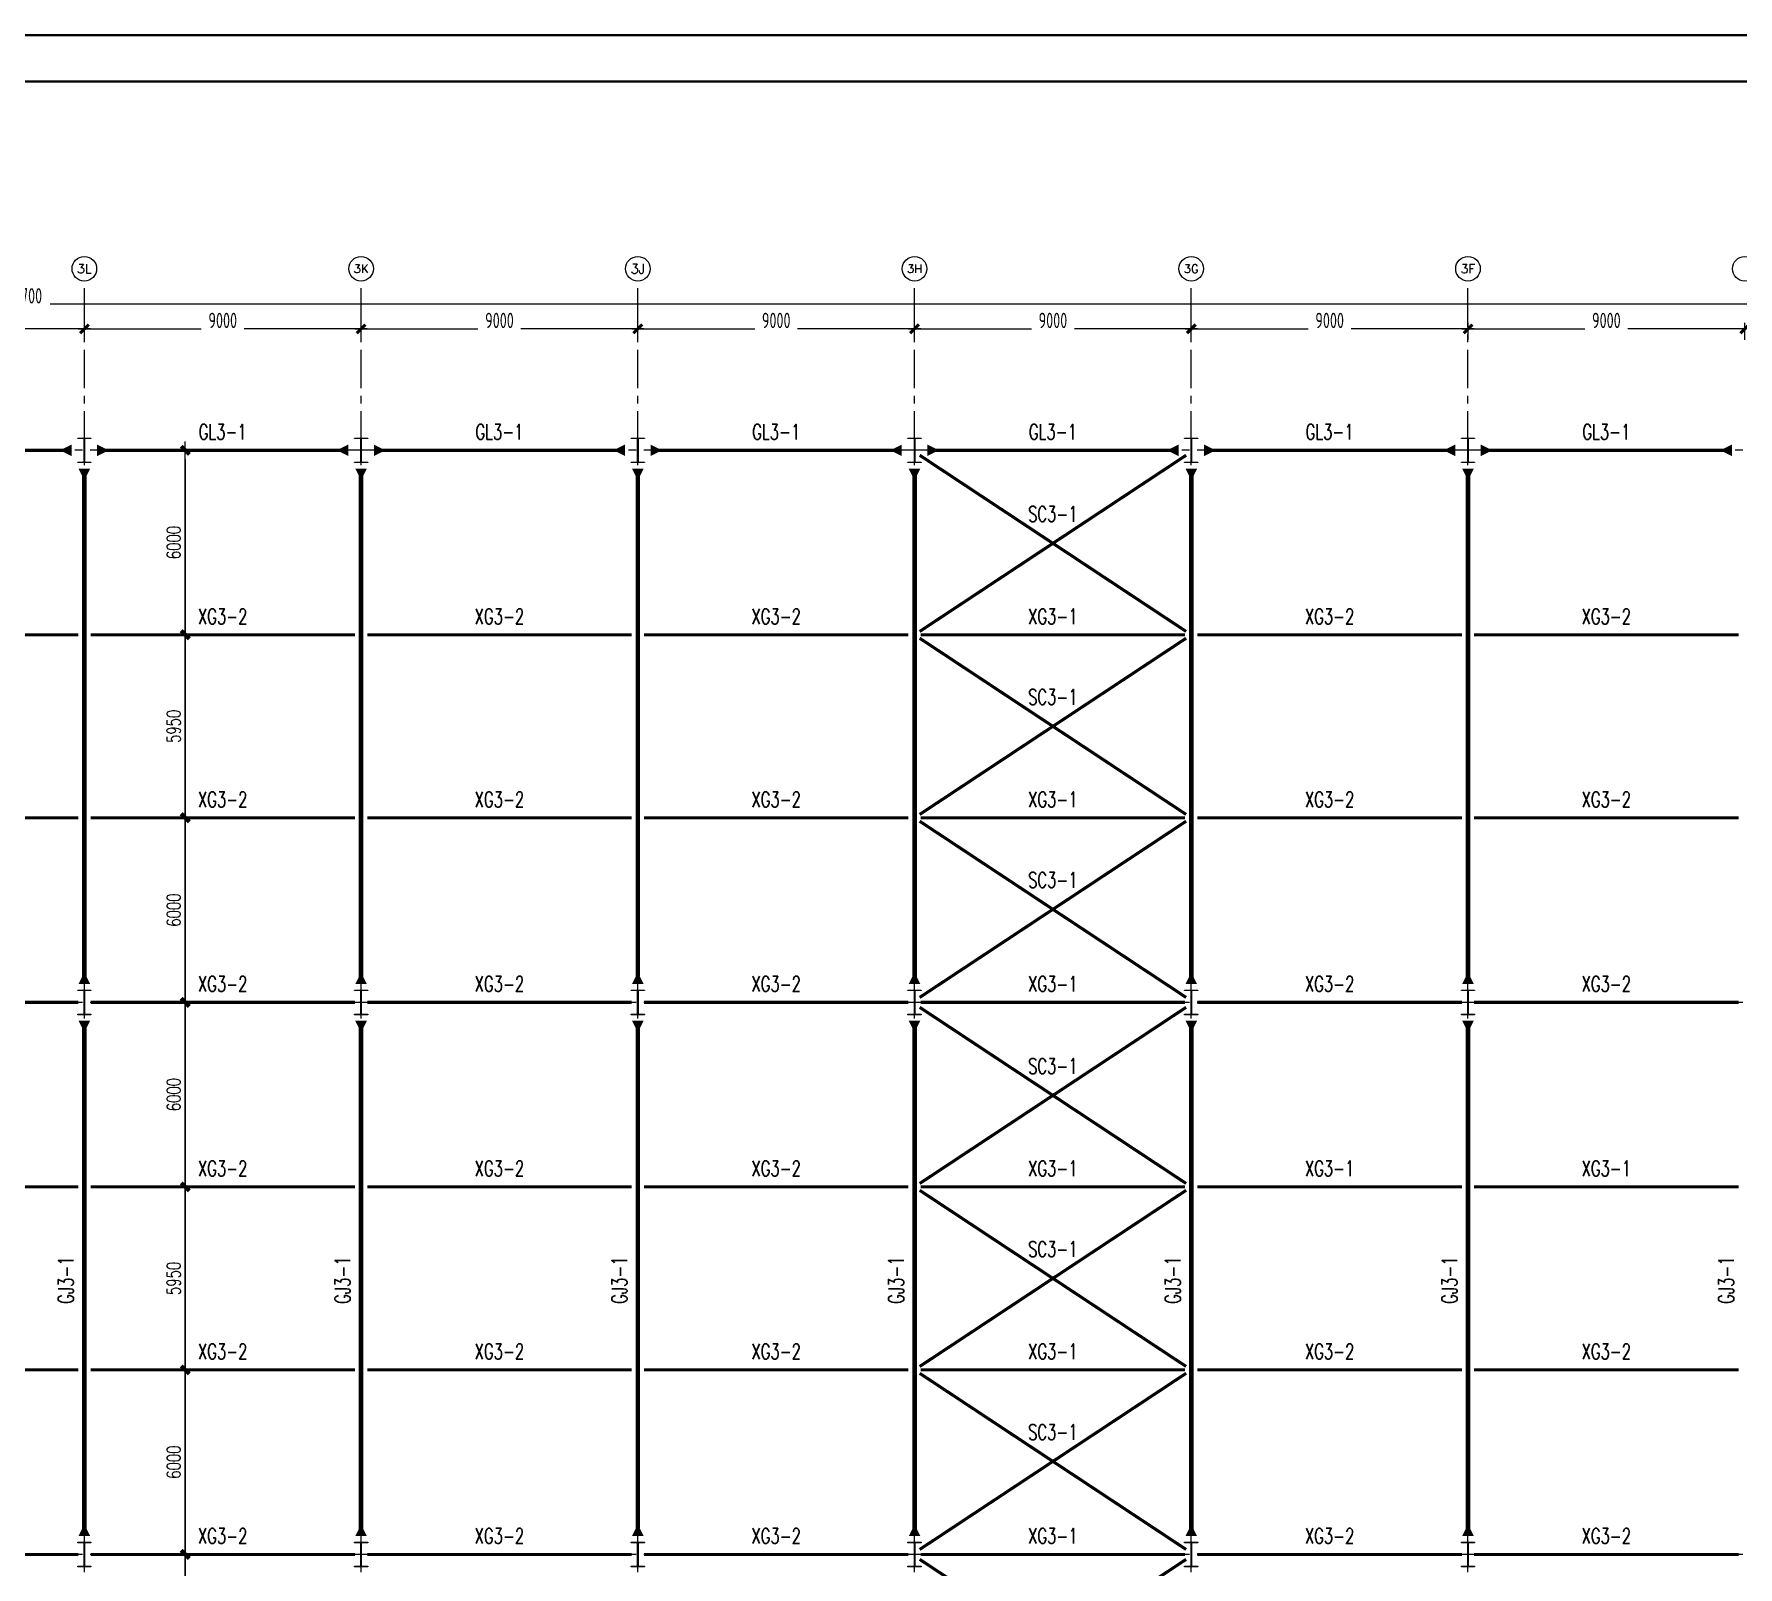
# Model space of a CAD drawing. Extents: x -1201378 to 2367219, y -619313 to 244905.
# Drawn here: x 424606 to 480020, y -219754 to -169915 of the extents above; entities that cross this region are included whole.
import ezdxf
from ezdxf.enums import TextEntityAlignment as Align

# ---------------------------------------------------------------- set-up
doc = ezdxf.new("R2010")
doc.units = 0
doc.header["$LTSCALE"] = 1000
doc.linetypes.add('CENTER', pattern=[2, 1.25, -0.25, 0.25, -0.25])
doc.layers.get('0').update_dxf_attribs({"linetype": 'CONTINUOUS'})
doc.layers.get('Defpoints').update_dxf_attribs({"linetype": 'CONTINUOUS'})
doc.layers.add('0-cxFrame', color=155, linetype='CONTINUOUS')
doc.layers.add('A-WINDOW', color=140, linetype='CONTINUOUS')
for name, color, linetype, lineweight in [('0-cxText', 131, 'CONTINUOUS', 25), ('S-axis', 111, 'CONTINUOUS', 0), ('S-bea', 40, 'CONTINUOUS', 0), ('S-col', 2, 'CONTINUOUS', 0), ('S-dim', 81, 'CONTINUOUS', 0), ('S-dote', 5, 'CENTER', 0), ('THIN', 7, 'CONTINUOUS', 0), ('柱间支撑', 6, 'CENTER', 0), ('梁', 4, 'CONTINUOUS', 18)]:
    doc.layers.add(name, color=color, linetype=linetype, lineweight=lineweight)
doc.styles.add('_TCH_AXIS', font='COMPLEX', dxfattribs={"bigfont": 'GBCBIG'})
doc.styles.add('cx_tuming', font='simhei.ttf')
doc.styles.add('cx_tuqian1', font='')
doc.styles.add('SS1', font='tj-romans1.shx', dxfattribs={"width": 0.7, "bigfont": 'tj-hztxt1.shx'})
doc.styles.add('TSSD_Dimension', font='tssdeng.shx', dxfattribs={"width": 0.7, "bigfont": 'hztxt.shx'})
doc.styles.add('TSSD_Rein', font='tj-romans1.shx', dxfattribs={"width": 0.7, "bigfont": 'tj-hztxt.shx'})
doc.styles.add('黑体', font='simhei.ttf', dxfattribs={"width": 0.8})
doc.styles.get('cx_tuqian1').set_extended_font_data('SimSun')
doc.dimstyles.new('S-150-ARCHI', dxfattribs={"dimscale": 150, "dimtxt": 3, "dimasz": 2, "dimexe": 2, "dimexo": 2, "dimgap": 1, "dimtad": 1, "dimdec": 0, "dimzin": 0, "dimdsep": 46, "dimtxsty": 'SS1', "dimblk1": 'TT', "dimblk2": 'TT', "dimsah": 1, "dimcen": 1, "dimclrd": 256, "dimclre": 256, "dimclrt": 256, "dimadec": 0, "dimazin": 0, "dimtfac": 1, "dimtdec": 0, "dimtix": 1, "dimtmove": 2, "dimatfit": 0, "dimldrblk": 'TT', "dimfxl": 2, "dimtolj": 1, "dimtzin": 0, "dimarcsym": 0})
doc.dimstyles.new('TSSD_200_200', dxfattribs={"dimtxt": 500, "dimasz": 200, "dimexe": 200, "dimexo": 500, "dimgap": 200, "dimtad": 1, "dimdec": 0, "dimzin": 0, "dimdsep": 46, "dimtxsty": 'TSSD_Dimension', "dimblk": 'ARCHTICK', "dimcen": 0, "dimdle": 200, "dimclrt": 7, "dimadec": 0, "dimazin": 0, "dimtfac": 1, "dimtdec": 0, "dimtix": 1, "dimtmove": 2, "dimatfit": 3, "dimfxl": 1, "dimtolj": 1, "dimtzin": 0, "dimarcsym": 0})

# ---------------------------------------------------------------- blocks, each defined once
blk = doc.blocks.new('w42343243')
at = {"layer": 'S-col'}
blk.add_lwpolyline([(-165069, 621020), (-164639, 621020), (-164639, 621002), (-164848, 621002), (-164848, 620238), (-164639, 620238), (-164639, 620220), (-165069, 620220), (-165069, 620238), (-164860, 620238), (-164860, 621002), (-165069, 621002)], close=True, dxfattribs=at)
blk = doc.blocks.new('42343')
at = {"layer": 'A-WINDOW'}
for p in [(-54000, 100), (-45000, 100), (-36000, 100), (-27000, 100), (-18000, 100), (-9000, 100), (-54000, -17850), (-45000, -17850), (-36000, -17850), (-27000, -17850), (-18000, -17850), (-9000, -17850), (-54000, -35800), (-45000, -35800), (-36000, -35800), (-27000, -35800), (-18000, -35800), (-9000, -35800)]:
    blk.add_blockref('w42343243', p, dxfattribs=at)
blk = doc.blocks.new('_ArchTick')
at = {"color": 0, "linetype": 'ByBlock', "const_width": 0.5}
blk.add_lwpolyline([(-0.71, -0.71), (0.71, 0.71)], dxfattribs=at)
blk = doc.blocks.new('*D471')
at = {"layer": 'Defpoints', "color": 0, "transparency": 16777216}
for p in [(-173758, -279500), (-182758, -280358), (-173758, -280358)]:
    blk.add_point(p, dxfattribs=at)
at = {"layer": 'S-axis', "color": 0, "lineweight": -2, "transparency": 16777216}
for p, q in [((-182958, -279500), (-178957, -279500)), ((-182758, -279858), (-182758, -279300)), ((-173558, -279500), (-177560, -279500)), ((-173758, -279858), (-173758, -279300))]:
    blk.add_line(p, q, dxfattribs=at)
at = {"layer": 'S-axis', "color": 0, "lineweight": -2, "transparency": 16777216, "xscale": 200, "yscale": 200, "zscale": 200, "rotation": 180}
blk.add_blockref('_ArchTick', (-182758, -279500), dxfattribs=at)
at = {"layer": 'S-axis', "color": 0, "lineweight": -2, "transparency": 16777216, "xscale": 200, "yscale": 200, "zscale": 200}
blk.add_blockref('_ArchTick', (-173758, -279500), dxfattribs=at)
at = {"layer": 'S-axis', "color": 7, "transparency": 16777216, "insert": (-178258, -279225), "char_height": 500, "attachment_point": 5, "style": 'TSSD_Dimension'}
blk.add_mtext('\\A1;9000', dxfattribs=at)
blk = doc.blocks.new('*D472')
at = {"layer": 'Defpoints', "color": 0, "transparency": 16777216}
for p in [(-164758, -279500), (-173758, -280358), (-164758, -280358)]:
    blk.add_point(p, dxfattribs=at)
at = {"layer": 'S-axis', "color": 0, "lineweight": -2, "transparency": 16777216}
for p, q in [((-173958, -279500), (-169957, -279500)), ((-173758, -279858), (-173758, -279300)), ((-164558, -279500), (-168560, -279500)), ((-164758, -279858), (-164758, -279300))]:
    blk.add_line(p, q, dxfattribs=at)
at = {"layer": 'S-axis', "color": 0, "lineweight": -2, "transparency": 16777216, "xscale": 200, "yscale": 200, "zscale": 200, "rotation": 180}
blk.add_blockref('_ArchTick', (-173758, -279500), dxfattribs=at)
at = {"layer": 'S-axis', "color": 0, "lineweight": -2, "transparency": 16777216, "xscale": 200, "yscale": 200, "zscale": 200}
blk.add_blockref('_ArchTick', (-164758, -279500), dxfattribs=at)
at = {"layer": 'S-axis', "color": 7, "transparency": 16777216, "insert": (-169258, -279225), "char_height": 500, "attachment_point": 5, "style": 'TSSD_Dimension'}
blk.add_mtext('\\A1;9000', dxfattribs=at)
blk = doc.blocks.new('*D473')
at = {"layer": 'Defpoints', "color": 0, "transparency": 16777216}
for p in [(-155758, -279500), (-164758, -280358), (-155758, -280358)]:
    blk.add_point(p, dxfattribs=at)
at = {"layer": 'S-axis', "color": 0, "lineweight": -2, "transparency": 16777216}
for p, q in [((-164958, -279500), (-160957, -279500)), ((-164758, -279858), (-164758, -279300)), ((-155558, -279500), (-159560, -279500)), ((-155758, -279858), (-155758, -279300))]:
    blk.add_line(p, q, dxfattribs=at)
at = {"layer": 'S-axis', "color": 0, "lineweight": -2, "transparency": 16777216, "xscale": 200, "yscale": 200, "zscale": 200, "rotation": 180}
blk.add_blockref('_ArchTick', (-164758, -279500), dxfattribs=at)
at = {"layer": 'S-axis', "color": 0, "lineweight": -2, "transparency": 16777216, "xscale": 200, "yscale": 200, "zscale": 200}
blk.add_blockref('_ArchTick', (-155758, -279500), dxfattribs=at)
at = {"layer": 'S-axis', "color": 7, "transparency": 16777216, "insert": (-160258, -279225), "char_height": 500, "attachment_point": 5, "style": 'TSSD_Dimension'}
blk.add_mtext('\\A1;9000', dxfattribs=at)
blk = doc.blocks.new('*D474')
at = {"layer": 'Defpoints', "color": 0, "transparency": 16777216}
for p in [(-146758, -279500), (-155758, -280358), (-146758, -280358)]:
    blk.add_point(p, dxfattribs=at)
at = {"layer": 'S-axis', "color": 0, "lineweight": -2, "transparency": 16777216}
for p, q in [((-155958, -279500), (-151957, -279500)), ((-155758, -279858), (-155758, -279300)), ((-146558, -279500), (-150560, -279500)), ((-146758, -279858), (-146758, -279300))]:
    blk.add_line(p, q, dxfattribs=at)
at = {"layer": 'S-axis', "color": 0, "lineweight": -2, "transparency": 16777216, "xscale": 200, "yscale": 200, "zscale": 200, "rotation": 180}
blk.add_blockref('_ArchTick', (-155758, -279500), dxfattribs=at)
at = {"layer": 'S-axis', "color": 0, "lineweight": -2, "transparency": 16777216, "xscale": 200, "yscale": 200, "zscale": 200}
blk.add_blockref('_ArchTick', (-146758, -279500), dxfattribs=at)
at = {"layer": 'S-axis', "color": 7, "transparency": 16777216, "insert": (-151258, -279225), "char_height": 500, "attachment_point": 5, "style": 'TSSD_Dimension'}
blk.add_mtext('\\A1;9000', dxfattribs=at)
blk = doc.blocks.new('*D475')
at = {"layer": 'Defpoints', "color": 0, "transparency": 16777216}
for p in [(-137758, -279500), (-146758, -280358), (-137758, -280358)]:
    blk.add_point(p, dxfattribs=at)
at = {"layer": 'S-axis', "color": 0, "lineweight": -2, "transparency": 16777216}
for p, q in [((-146958, -279500), (-142957, -279500)), ((-146758, -279858), (-146758, -279300)), ((-137558, -279500), (-141560, -279500)), ((-137758, -279858), (-137758, -279300))]:
    blk.add_line(p, q, dxfattribs=at)
at = {"layer": 'S-axis', "color": 0, "lineweight": -2, "transparency": 16777216, "xscale": 200, "yscale": 200, "zscale": 200, "rotation": 180}
blk.add_blockref('_ArchTick', (-146758, -279500), dxfattribs=at)
at = {"layer": 'S-axis', "color": 0, "lineweight": -2, "transparency": 16777216, "xscale": 200, "yscale": 200, "zscale": 200}
blk.add_blockref('_ArchTick', (-137758, -279500), dxfattribs=at)
at = {"layer": 'S-axis', "color": 7, "transparency": 16777216, "insert": (-142258, -279225), "char_height": 500, "attachment_point": 5, "style": 'TSSD_Dimension'}
blk.add_mtext('\\A1;9000', dxfattribs=at)
blk = doc.blocks.new('*D476')
at = {"layer": 'Defpoints', "color": 0, "transparency": 16777216}
for p in [(-128758, -279500), (-137758, -280358), (-128758, -280358)]:
    blk.add_point(p, dxfattribs=at)
at = {"layer": 'S-axis', "color": 0, "lineweight": -2, "transparency": 16777216}
for p, q in [((-137958, -279500), (-133957, -279500)), ((-137758, -279858), (-137758, -279300)), ((-128558, -279500), (-132560, -279500)), ((-128758, -279858), (-128758, -279300))]:
    blk.add_line(p, q, dxfattribs=at)
at = {"layer": 'S-axis', "color": 0, "lineweight": -2, "transparency": 16777216, "xscale": 200, "yscale": 200, "zscale": 200, "rotation": 180}
blk.add_blockref('_ArchTick', (-137758, -279500), dxfattribs=at)
at = {"layer": 'S-axis', "color": 0, "lineweight": -2, "transparency": 16777216, "xscale": 200, "yscale": 200, "zscale": 200}
blk.add_blockref('_ArchTick', (-128758, -279500), dxfattribs=at)
at = {"layer": 'S-axis', "color": 7, "transparency": 16777216, "insert": (-133258, -279225), "char_height": 500, "attachment_point": 5, "style": 'TSSD_Dimension'}
blk.add_mtext('\\A1;9000', dxfattribs=at)
blk = doc.blocks.new('*D477')
at = {"layer": 'Defpoints', "color": 0, "transparency": 16777216}
for p in [(-119758, -279500), (-128758, -280358), (-119758, -280358)]:
    blk.add_point(p, dxfattribs=at)
at = {"layer": 'S-axis', "color": 0, "lineweight": -2, "transparency": 16777216}
for p, q in [((-128958, -279500), (-124957, -279500)), ((-128758, -279858), (-128758, -279300)), ((-119558, -279500), (-123560, -279500)), ((-119758, -279858), (-119758, -279300))]:
    blk.add_line(p, q, dxfattribs=at)
at = {"layer": 'S-axis', "color": 0, "lineweight": -2, "transparency": 16777216, "xscale": 200, "yscale": 200, "zscale": 200, "rotation": 180}
blk.add_blockref('_ArchTick', (-128758, -279500), dxfattribs=at)
at = {"layer": 'S-axis', "color": 0, "lineweight": -2, "transparency": 16777216, "xscale": 200, "yscale": 200, "zscale": 200}
blk.add_blockref('_ArchTick', (-119758, -279500), dxfattribs=at)
at = {"layer": 'S-axis', "color": 7, "transparency": 16777216, "insert": (-124258, -279225), "char_height": 500, "attachment_point": 5, "style": 'TSSD_Dimension'}
blk.add_mtext('\\A1;9000', dxfattribs=at)
blk = doc.blocks.new('*D483')
at = {"layer": 'Defpoints', "color": 0, "transparency": 16777216}
for p in [(-82958, -278700), (-268658, -280258), (-82958, -280258)]:
    blk.add_point(p, dxfattribs=at)
at = {"layer": 'S-axis', "color": 0, "lineweight": -2, "transparency": 16777216}
for p, q in [((-268858, -278700), (-176749, -278700)), ((-268658, -279758), (-268658, -278500)), ((-82758, -278700), (-174868, -278700)), ((-82958, -279758), (-82958, -278500))]:
    blk.add_line(p, q, dxfattribs=at)
at = {"layer": 'S-axis', "color": 0, "lineweight": -2, "transparency": 16777216, "xscale": 200, "yscale": 200, "zscale": 200, "rotation": 180}
blk.add_blockref('_ArchTick', (-268658, -278700), dxfattribs=at)
at = {"layer": 'S-axis', "color": 0, "lineweight": -2, "transparency": 16777216, "xscale": 200, "yscale": 200, "zscale": 200}
blk.add_blockref('_ArchTick', (-82958, -278700), dxfattribs=at)
at = {"layer": 'S-axis', "color": 7, "transparency": 16777216, "insert": (-175808, -278425), "char_height": 500, "attachment_point": 5, "style": 'TSSD_Dimension'}
blk.add_mtext('\\A1;185700', dxfattribs=at)
blk = doc.blocks.new('TK22.A0 L(Dragon)')
at = {"layer": '0-cxFrame', "color": 7, "const_width": 0.5}
blk.add_lwpolyline([(0, 0), (-1486, 0), (-1486, 841), (0, 841)], close=True, dxfattribs=at)
at = {"layer": '0-cxFrame', "const_width": 0.5}
blk.add_lwpolyline([(-80, 10), (-1466, 10), (-1466, 831), (-80, 831)], close=True, dxfattribs=at)
at = {"style": '黑体', "flags": 4}
blk.add_attdef('图幅', text='', height=3.3, dxfattribs=at).set_placement((-40, 3), align=Align.RIGHT)
at = {"layer": '0-cxText', "flags": 4}
for tag, height, style, p in [('建设单位', 3.5, 'cx_tuming', (-45, 240)), ('项目名称', 3.5, 'cx_tuming', (-45, 210)), ('子项名称', 3.5, 'cx_tuming', (-45, 180)), ('工程编号', 3.3, 'cx_tuqian1', (-35, 165)), ('图名1', 3.5, 'cx_tuming', (-45, 87)), ('图名2', 3.5, 'cx_tuming', (-45, 79)), ('图名3', 3.5, 'cx_tuming', (-45, 71)), ('出图日期', 3.3, 'cx_tuqian1', (-39, 60)), ('专业', 3.3, 'cx_tuqian1', (-55, 52)), ('图号', 3.3, 'cx_tuqian1', (-55, 44)), ('版次', 3.3, 'cx_tuqian1', (-20, 44))]:
    blk.add_attdef(tag, text='', height=height, dxfattribs=dict(at, style=style)).set_placement(p, align=Align.MIDDLE)
at = {"layer": 'Defpoints', "color": 6, "flags": 4}
for tag, height, style, p in [('tufu', 3.3, '黑体', (-12, 12)), ('dwfname', 4, 'cx_tuqian1', (-80, 3))]:
    blk.add_attdef(tag, text='', height=height, dxfattribs=dict(at, style=style)).set_placement(p, align=Align.RIGHT)
blk = doc.blocks.new('TT')
blk.add_line((-0.97, 0), (0.97, 0))
at = {"const_width": 0.45}
blk.add_lwpolyline([(-0.44, -0.44), (0.44, 0.44)], dxfattribs=at)
blk = doc.blocks.new('*D5963')
at = {"layer": 'Defpoints', "color": 0, "transparency": 16777216}
for p in [(429523, -219348), (430742, -219348), (430742, -225348)]:
    blk.add_point(p, dxfattribs=at)
at = {"layer": 'S-dim', "lineweight": -2, "transparency": 16777216}
for p, q in [((430442, -219348), (429223, -219348)), ((429523, -225048), (429523, -219648)), ((430442, -225348), (429223, -225348))]:
    blk.add_line(p, q, dxfattribs=at)
at = {"layer": 'S-dim', "lineweight": -2, "transparency": 16777216, "xscale": 300, "yscale": 300, "zscale": 300}
for p, rotation in [((429523, -219348), 90), ((429523, -225348), 270)]:
    blk.add_blockref('TT', p, dxfattribs=dict(at, rotation=rotation))
at = {"layer": 'S-dim', "transparency": 16777216, "insert": (429148, -222348), "char_height": 450, "attachment_point": 5, "rotation": 90, "style": 'SS1'}
blk.add_mtext('\\A1;6000', dxfattribs=at)
blk = doc.blocks.new('*D5964')
at = {"layer": 'Defpoints', "color": 0, "transparency": 16777216}
for p in [(429523, -213348), (430742, -213348), (430742, -219348)]:
    blk.add_point(p, dxfattribs=at)
at = {"layer": 'S-dim', "lineweight": -2, "transparency": 16777216}
for p, q in [((430442, -213348), (429223, -213348)), ((429523, -219048), (429523, -213648)), ((430442, -219348), (429223, -219348))]:
    blk.add_line(p, q, dxfattribs=at)
at = {"layer": 'S-dim', "lineweight": -2, "transparency": 16777216, "xscale": 300, "yscale": 300, "zscale": 300}
for p, rotation in [((429523, -213348), 90), ((429523, -219348), 270)]:
    blk.add_blockref('TT', p, dxfattribs=dict(at, rotation=rotation))
at = {"layer": 'S-dim', "transparency": 16777216, "insert": (429148, -216348), "char_height": 450, "attachment_point": 5, "rotation": 90, "style": 'SS1'}
blk.add_mtext('\\A1;6000', dxfattribs=at)
blk = doc.blocks.new('*D5965')
at = {"layer": 'Defpoints', "color": 0, "transparency": 16777216}
for p in [(429523, -207398), (430742, -207398), (430742, -213348)]:
    blk.add_point(p, dxfattribs=at)
at = {"layer": 'S-dim', "lineweight": -2, "transparency": 16777216}
for p, q in [((430442, -207398), (429223, -207398)), ((429523, -213048), (429523, -207698)), ((430442, -213348), (429223, -213348))]:
    blk.add_line(p, q, dxfattribs=at)
at = {"layer": 'S-dim', "lineweight": -2, "transparency": 16777216, "xscale": 300, "yscale": 300, "zscale": 300}
for p, rotation in [((429523, -207398), 90), ((429523, -213348), 270)]:
    blk.add_blockref('TT', p, dxfattribs=dict(at, rotation=rotation))
at = {"layer": 'S-dim', "transparency": 16777216, "insert": (429148, -210373), "char_height": 450, "attachment_point": 5, "rotation": 90, "style": 'SS1'}
blk.add_mtext('\\A1;5950', dxfattribs=at)
blk = doc.blocks.new('*D5966')
at = {"layer": 'Defpoints', "color": 0, "transparency": 16777216}
for p in [(429523, -201398), (430742, -201398), (430742, -207398)]:
    blk.add_point(p, dxfattribs=at)
at = {"layer": 'S-dim', "lineweight": -2, "transparency": 16777216}
for p, q in [((430442, -201398), (429223, -201398)), ((429523, -207098), (429523, -201698)), ((430442, -207398), (429223, -207398))]:
    blk.add_line(p, q, dxfattribs=at)
at = {"layer": 'S-dim', "lineweight": -2, "transparency": 16777216, "xscale": 300, "yscale": 300, "zscale": 300}
for p, rotation in [((429523, -201398), 90), ((429523, -207398), 270)]:
    blk.add_blockref('TT', p, dxfattribs=dict(at, rotation=rotation))
at = {"layer": 'S-dim', "transparency": 16777216, "insert": (429148, -204398), "char_height": 450, "attachment_point": 5, "rotation": 90, "style": 'SS1'}
blk.add_mtext('\\A1;6000', dxfattribs=at)
blk = doc.blocks.new('*D5967')
at = {"layer": 'Defpoints', "color": 0, "transparency": 16777216}
for p in [(429523, -195398), (430742, -195398), (430742, -201398)]:
    blk.add_point(p, dxfattribs=at)
at = {"layer": 'S-dim', "lineweight": -2, "transparency": 16777216}
for p, q in [((430442, -195398), (429223, -195398)), ((429523, -201098), (429523, -195698)), ((430442, -201398), (429223, -201398))]:
    blk.add_line(p, q, dxfattribs=at)
at = {"layer": 'S-dim', "lineweight": -2, "transparency": 16777216, "xscale": 300, "yscale": 300, "zscale": 300}
for p, rotation in [((429523, -195398), 90), ((429523, -201398), 270)]:
    blk.add_blockref('TT', p, dxfattribs=dict(at, rotation=rotation))
at = {"layer": 'S-dim', "transparency": 16777216, "insert": (429148, -198398), "char_height": 450, "attachment_point": 5, "rotation": 90, "style": 'SS1'}
blk.add_mtext('\\A1;6000', dxfattribs=at)
blk = doc.blocks.new('*D5968')
at = {"layer": 'Defpoints', "color": 0, "transparency": 16777216}
for p in [(429523, -189448), (430742, -189448), (430742, -195398)]:
    blk.add_point(p, dxfattribs=at)
at = {"layer": 'S-dim', "lineweight": -2, "transparency": 16777216}
for p, q in [((430442, -189448), (429223, -189448)), ((429523, -195098), (429523, -189748)), ((430442, -195398), (429223, -195398))]:
    blk.add_line(p, q, dxfattribs=at)
at = {"layer": 'S-dim', "lineweight": -2, "transparency": 16777216, "xscale": 300, "yscale": 300, "zscale": 300}
for p, rotation in [((429523, -189448), 90), ((429523, -195398), 270)]:
    blk.add_blockref('TT', p, dxfattribs=dict(at, rotation=rotation))
at = {"layer": 'S-dim', "transparency": 16777216, "insert": (429148, -192423), "char_height": 450, "attachment_point": 5, "rotation": 90, "style": 'SS1'}
blk.add_mtext('\\A1;5950', dxfattribs=at)
blk = doc.blocks.new('*D5969')
at = {"layer": 'Defpoints', "color": 0, "transparency": 16777216}
for p in [(429523, -183448), (430742, -183448), (430742, -189448)]:
    blk.add_point(p, dxfattribs=at)
at = {"layer": 'S-dim', "lineweight": -2, "transparency": 16777216}
for p, q in [((430442, -183448), (429223, -183448)), ((429523, -189148), (429523, -183748)), ((430442, -189448), (429223, -189448))]:
    blk.add_line(p, q, dxfattribs=at)
at = {"layer": 'S-dim', "lineweight": -2, "transparency": 16777216, "xscale": 300, "yscale": 300, "zscale": 300}
for p, rotation in [((429523, -183448), 90), ((429523, -189448), 270)]:
    blk.add_blockref('TT', p, dxfattribs=dict(at, rotation=rotation))
at = {"layer": 'S-dim', "transparency": 16777216, "insert": (429148, -186448), "char_height": 450, "attachment_point": 5, "rotation": 90, "style": 'SS1'}
blk.add_mtext('\\A1;6000', dxfattribs=at)
blk = doc.blocks.new('3#轴网')
at = {"layer": 'S-axis'}
for centre in [(-173758.5, -277544.2), (-164758.5, -277544.2), (-155758.5, -277544.2), (-146758.5, -277544.2), (-137758.5, -277544.2), (-128758.5, -277544.2), (-119758.5, -277544.2)]:
    blk.add_circle(centre, 400, dxfattribs=at)
at = {"layer": 'S-dote'}
for p, q in [((-173758.5, -363428.2), (-173758.5, -277944.2)), ((-164758.5, -363428.2), (-164758.5, -277944.2)), ((-155758.5, -363428.2), (-155758.5, -277944.2)), ((-146758.5, -363428.2), (-146758.5, -277944.2)), ((-137758.5, -363428.2), (-137758.5, -277944.2)), ((-128758.5, -363428.2), (-128758.5, -277944.2)), ((-78316.2, -283448.2), (-273210.6, -283448.2)), ((-78316.2, -301398.2), (-273210.6, -301398.2)), ((-78316.2, -319348.2), (-273210.6, -319348.2))]:
    blk.add_line(p, q, dxfattribs=at)
at = {"layer": 'S-axis', "style": '_TCH_AXIS'}
for s, height, p, p2 in [('3L', 294.28, (-173996.7, -277691.4), (-173520.2, -277691.4)), ('3K', 270.86, (-165003.5, -277679.7), (-164513.4, -277679.7)), ('3J', 321.14, (-155987.8, -277704.8), (-155529.1, -277704.8)), ('3H', 265.5, (-147005, -277677), (-146511.9, -277677)), ('3G', 276.42, (-138002, -277682.4), (-137515, -277682.4)), ('3F', 288.12, (-128998.6, -277688.3), (-128518.4, -277688.3))]:
    blk.add_text(s, height=height, dxfattribs=at).set_placement(p, p2, align=Align.FIT)
at = {"layer": 'S-axis'}
for base, p1, p2, picture, middle in [((-82958.5, -278700.4), (-268658.5, -280258.4), (-82958.5, -280258.4), '*D483', (-175808.5, -278425.4)), ((-173758.5, -279500.4), (-182758.5, -280358.4), (-173758.5, -280358.4), '*D471', (-178258.5, -279225.4)), ((-164758.5, -279500.4), (-173758.5, -280358.4), (-164758.5, -280358.4), '*D472', (-169258.5, -279225.4)), ((-155758.5, -279500.4), (-164758.5, -280358.4), (-155758.5, -280358.4), '*D473', (-160258.5, -279225.4)), ((-146758.5, -279500.4), (-155758.5, -280358.4), (-146758.5, -280358.4), '*D474', (-151258.5, -279225.4)), ((-137758.5, -279500.4), (-146758.5, -280358.4), (-137758.5, -280358.4), '*D475', (-142258.5, -279225.4)), ((-128758.5, -279500.4), (-137758.5, -280358.4), (-128758.5, -280358.4), '*D476', (-133258.5, -279225.4)), ((-119758.5, -279500.4), (-128758.5, -280358.4), (-119758.5, -280358.4), '*D477', (-124258.5, -279225.4))]:
    dim = blk.add_linear_dim(base=base, p1=p1, p2=p2, angle=0, dimstyle='TSSD_200_200', dxfattribs=at)
    dim.commit()
    dim.dimension.update_dxf_attribs({"geometry": picture, "text_midpoint": middle, "dimtype": 161})

msp = doc.modelspace()

# ---------------------------------------------------------------- linework, layer by layer
at = {"layer": 'S-bea'}
for points in [[(425826.5, -183448.2, 375, 0, 0), (425451.5, -183448.2, 375, 0, 0)], [(426656.5, -183448.2, 375, 0, 0), (427031.5, -183448.2, 375, 0, 0)], [(434826.5, -183448.2, 375, 0, 0), (434451.5, -183448.2, 375, 0, 0)], [(435656.5, -183448.2, 375, 0, 0), (436031.5, -183448.2, 375, 0, 0)], [(443826.5, -183448.2, 375, 0, 0), (443451.5, -183448.2, 375, 0, 0)], [(444656.5, -183448.2, 375, 0, 0), (445031.5, -183448.2, 375, 0, 0)], [(452826.5, -183448.2, 375, 0, 0), (452451.5, -183448.2, 375, 0, 0)], [(453656.5, -183448.2, 375, 0, 0), (454031.5, -183448.2, 375, 0, 0)], [(461826.5, -183448.2, 375, 0, 0), (461451.5, -183448.2, 375, 0, 0)], [(462656.5, -183448.2, 375, 0, 0), (463031.5, -183448.2, 375, 0, 0)], [(470826.5, -183448.2, 375, 0, 0), (470451.5, -183448.2, 375, 0, 0)], [(471656.5, -183448.2, 375, 0, 0), (472031.5, -183448.2, 375, 0, 0)], [(479826.5, -183448.2, 375, 0, 0), (479451.5, -183448.2, 375, 0, 0)], [(426241.5, -184048.2, 375, 0, 0), (426241.5, -184423.2, 375, 0, 0)], [(435241.5, -184048.2, 375, 0, 0), (435241.5, -184423.2, 375, 0, 0)], [(444241.5, -184048.2, 375, 0, 0), (444241.5, -184423.2, 375, 0, 0)], [(453241.5, -184048.2, 375, 0, 0), (453241.5, -184423.2, 375, 0, 0)], [(462241.5, -184048.2, 375, 0, 0), (462241.5, -184423.2, 375, 0, 0)], [(471241.5, -184048.2, 375, 0, 0), (471241.5, -184423.2, 375, 0, 0)], [(426241.5, -200798.2, 375, 0, 0), (426241.5, -200423.2, 375, 0, 0)], [(435241.5, -200798.2, 375, 0, 0), (435241.5, -200423.2, 375, 0, 0)], [(444241.5, -200798.2, 375, 0, 0), (444241.5, -200423.2, 375, 0, 0)], [(453241.5, -200798.2, 375, 0, 0), (453241.5, -200423.2, 375, 0, 0)], [(462241.5, -200798.2, 375, 0, 0), (462241.5, -200423.2, 375, 0, 0)], [(471241.5, -200798.2, 375, 0, 0), (471241.5, -200423.2, 375, 0, 0)], [(426241.5, -201998.2, 375, 0, 0), (426241.5, -202373.2, 375, 0, 0)], [(435241.5, -201998.2, 375, 0, 0), (435241.5, -202373.2, 375, 0, 0)], [(444241.5, -201998.2, 375, 0, 0), (444241.5, -202373.2, 375, 0, 0)], [(453241.5, -201998.2, 375, 0, 0), (453241.5, -202373.2, 375, 0, 0)], [(462241.5, -201998.2, 375, 0, 0), (462241.5, -202373.2, 375, 0, 0)], [(471241.5, -201998.2, 375, 0, 0), (471241.5, -202373.2, 375, 0, 0)], [(426241.5, -218748.2, 375, 0, 0), (426241.5, -218373.2, 375, 0, 0)], [(435241.5, -218748.2, 375, 0, 0), (435241.5, -218373.2, 375, 0, 0)], [(444241.5, -218748.2, 375, 0, 0), (444241.5, -218373.2, 375, 0, 0)], [(453241.5, -218748.2, 375, 0, 0), (453241.5, -218373.2, 375, 0, 0)], [(462241.5, -218748.2, 375, 0, 0), (462241.5, -218373.2, 375, 0, 0)], [(471241.5, -218748.2, 375, 0, 0), (471241.5, -218373.2, 375, 0, 0)]]:
    msp.add_lwpolyline(points, format="xyseb", dxfattribs=at)
at = {"layer": 'S-bea', "const_width": 150}
for points in [[(426241.5, -184048.2), (426241.5, -200798.2)], [(435241.5, -184048.2), (435241.5, -200798.2)], [(444241.5, -184048.2), (444241.5, -200798.2)], [(453241.5, -184048.2), (453241.5, -200798.2)], [(462241.5, -184048.2), (462241.5, -200798.2)], [(471241.5, -184048.2), (471241.5, -200798.2)], [(426241.5, -201998.2), (426241.5, -218748.2)], [(435241.5, -201998.2), (435241.5, -218748.2)], [(444241.5, -201998.2), (444241.5, -218748.2)], [(453241.5, -201998.2), (453241.5, -218748.2)], [(462241.5, -201998.2), (462241.5, -218748.2)], [(471241.5, -201998.2), (471241.5, -218748.2)]]:
    msp.add_lwpolyline(points, dxfattribs=at)
at = {"layer": '柱间支撑', "linetype": 'Continuous', "const_width": 100}
for points in [[(453408.4, -189337.9), (462074.7, -183608.5)], [(453408.4, -183608.5), (462074.7, -189337.9)], [(417441.5, -189448.2), (426041.5, -189448.2)], [(426441.5, -189448.2), (435041.5, -189448.2)], [(435441.5, -189448.2), (444041.5, -189448.2)], [(444441.5, -189448.2), (453041.5, -189448.2)], [(453408.4, -195287.9), (462074.7, -189558.5)], [(453408.4, -189558.5), (462074.7, -195287.9)], [(453441.5, -189448.2), (462041.5, -189448.2)], [(462441.5, -189448.2), (471041.5, -189448.2)], [(471441.5, -189448.2), (480041.5, -189448.2)], [(417441.5, -195398.2), (426041.5, -195398.2)], [(426441.5, -195398.2), (435041.5, -195398.2)], [(435441.5, -195398.2), (444041.5, -195398.2)], [(444441.5, -195398.2), (453041.5, -195398.2)], [(453408.4, -201237.9), (462074.7, -195508.5)], [(453408.4, -195508.5), (462074.7, -201237.9)], [(453441.5, -195398.2), (462041.5, -195398.2)], [(462441.5, -195398.2), (471041.5, -195398.2)], [(471441.5, -195398.2), (480041.5, -195398.2)], [(417441.5, -201398.2), (426041.5, -201398.2)], [(426441.5, -201398.2), (435041.5, -201398.2)], [(435441.5, -201398.2), (444041.5, -201398.2)], [(444441.5, -201398.2), (453041.5, -201398.2)], [(453408.4, -207287.9), (462074.7, -201558.5)], [(453408.4, -201558.5), (462074.7, -207287.9)], [(453441.5, -201398.2), (462041.5, -201398.2)], [(462441.5, -201398.2), (471041.5, -201398.2)], [(471441.5, -201398.2), (480041.5, -201398.2)], [(417441.5, -207398.2), (426041.5, -207398.2)], [(426441.5, -207398.2), (435041.5, -207398.2)], [(435441.5, -207398.2), (444041.5, -207398.2)], [(444441.5, -207398.2), (453041.5, -207398.2)], [(453408.4, -213237.9), (462074.7, -207508.5)], [(453408.4, -207508.5), (462074.7, -213237.9)], [(453441.5, -207398.2), (462041.5, -207398.2)], [(462441.5, -207398.2), (471041.5, -207398.2)], [(471441.5, -207398.2), (480041.5, -207398.2)], [(417441.5, -213348.2), (426041.5, -213348.2)], [(426441.5, -213348.2), (435041.5, -213348.2)], [(435441.5, -213348.2), (444041.5, -213348.2)], [(444441.5, -213348.2), (453041.5, -213348.2)], [(453441.5, -213348.2), (462041.5, -213348.2)], [(462441.5, -213348.2), (471041.5, -213348.2)], [(471441.5, -213348.2), (480041.5, -213348.2)], [(453408.4, -219187.9), (462074.7, -213458.5)], [(453408.4, -213458.5), (462074.7, -219187.9)], [(417441.5, -219348.2), (426041.5, -219348.2)], [(426441.5, -219348.2), (435041.5, -219348.2)], [(435441.5, -219348.2), (444041.5, -219348.2)], [(444441.5, -219348.2), (453041.5, -219348.2)], [(453441.5, -219348.2), (462041.5, -219348.2)], [(462441.5, -219348.2), (471041.5, -219348.2)], [(471441.5, -219348.2), (480041.5, -219348.2)], [(453408.4, -225237.9), (462074.7, -219508.5)], [(453408.4, -219508.5), (462074.7, -225237.9)]]:
    msp.add_lwpolyline(points, dxfattribs=at)
at = {"layer": '梁', "linetype": 'Continuous', "const_width": 100}
for points in [[(417656.5, -183448.2), (425826.5, -183448.2)], [(426656.5, -183448.2), (434826.5, -183448.2)], [(435656.5, -183448.2), (443826.5, -183448.2)], [(444656.5, -183448.2), (452826.5, -183448.2)], [(453656.5, -183448.2), (461826.5, -183448.2)], [(462656.5, -183448.2), (470826.5, -183448.2)], [(471656.5, -183448.2), (479826.5, -183448.2)]]:
    msp.add_lwpolyline(points, dxfattribs=at)

# ---------------------------------------------------------------- block references
at = {"layer": '0-cxFrame', "xscale": 150, "yscale": 150, "zscale": 150}
msp.add_blockref('TK22.A0 L(Dragon)', (535008.3, -296102.2), dxfattribs=at)
at = {"layer": 'S-axis'}
msp.add_blockref('3#轴网', (600000, 100000), dxfattribs=at)
at = {"layer": 'S-col'}
msp.add_blockref('42343', (645095.7, -804168.2), dxfattribs=at)

# ---------------------------------------------------------------- texts
at = {"layer": 'THIN', "style": 'TSSD_Rein', "width": 0.7}
for s, p in [('GL3-1', (430741.5, -183248.2)), ('GL3-1', (439741.5, -183248.2)), ('GL3-1', (448741.5, -183248.2)), ('GL3-1', (457741.5, -183248.2)), ('GL3-1', (466741.5, -183248.2)), ('GL3-1', (475741.5, -183248.2)), ('SC3-1', (457739.9, -185919.5)), ('XG3-2', (430741.5, -189248.2)), ('XG3-2', (439741.5, -189248.2)), ('XG3-2', (448741.5, -189248.2)), ('XG3-1', (457741.5, -189248.2)), ('XG3-2', (466741.5, -189248.2)), ('XG3-2', (475741.5, -189248.2)), ('SC3-1', (457739.9, -191869.5)), ('XG3-2', (430741.5, -195198.2)), ('XG3-2', (439741.5, -195198.2)), ('XG3-2', (448741.5, -195198.2)), ('XG3-1', (457741.5, -195198.2)), ('XG3-2', (466741.5, -195198.2)), ('XG3-2', (475741.5, -195198.2)), ('SC3-1', (457739.9, -197819.5)), ('XG3-2', (430741.5, -201198.2)), ('XG3-2', (439741.5, -201198.2)), ('XG3-2', (448741.5, -201198.2)), ('XG3-1', (457741.5, -201198.2)), ('XG3-2', (466741.5, -201198.2)), ('XG3-2', (475741.5, -201198.2)), ('SC3-1', (457739.9, -203869.5)), ('XG3-2', (430741.5, -207198.2)), ('XG3-2', (439741.5, -207198.2)), ('XG3-2', (448741.5, -207198.2)), ('XG3-1', (457741.5, -207198.2)), ('XG3-1', (466741.5, -207198.2)), ('XG3-1', (475741.5, -207198.2)), ('SC3-1', (457739.9, -209819.5)), ('XG3-2', (430741.5, -213148.2)), ('XG3-2', (439741.5, -213148.2)), ('XG3-2', (448741.5, -213148.2)), ('XG3-1', (457741.5, -213148.2)), ('XG3-2', (466741.5, -213148.2)), ('XG3-2', (475741.5, -213148.2)), ('SC3-1', (457739.9, -215769.5)), ('XG3-2', (430741.5, -219148.2)), ('XG3-2', (439741.5, -219148.2)), ('XG3-2', (448741.5, -219148.2)), ('XG3-1', (457741.5, -219148.2)), ('XG3-2', (466741.5, -219148.2)), ('XG3-2', (475741.5, -219148.2))]:
    msp.add_text(s, height=500, dxfattribs=at).set_placement(p, align=Align.BOTTOM_CENTER)
for p in [(426041.5, -210430.7), (435041.5, -210430.7), (444041.5, -210430.7), (453041.5, -210430.7), (462041.5, -210430.7), (471041.5, -210430.7), (480041.5, -210430.7)]:
    msp.add_text('GJ3-1', height=500, rotation=90, dxfattribs=at).set_placement(p, align=Align.BOTTOM_CENTER)

# ---------------------------------------------------------------- dimensions: what is measured, and where the dimension line sits
at = {"layer": 'S-dim'}
for base, p1, p2, picture, middle in [((429523.3, -183448.2), (430741.5, -189448.2), (430741.5, -183448.2), '*D5969', (429148.3, -186448.2)), ((429523.3, -189448.2), (430741.5, -195398.2), (430741.5, -189448.2), '*D5968', (429148.3, -192423.2)), ((429523.3, -195398.2), (430741.5, -201398.2), (430741.5, -195398.2), '*D5967', (429148.3, -198398.2)), ((429523.3, -201398.2), (430741.5, -207398.2), (430741.5, -201398.2), '*D5966', (429148.3, -204398.2)), ((429523.3, -207398.2), (430741.5, -213348.2), (430741.5, -207398.2), '*D5965', (429148.3, -210373.2)), ((429523.3, -213348.2), (430741.5, -219348.2), (430741.5, -213348.2), '*D5964', (429148.3, -216348.2)), ((429523.3, -219348.2), (430741.5, -225348.2), (430741.5, -219348.2), '*D5963', (429148.3, -222348.2))]:
    dim = msp.add_linear_dim(base=base, p1=p1, p2=p2, angle=90, dimstyle='S-150-ARCHI', dxfattribs=at)
    dim.commit()
    dim.dimension.update_dxf_attribs({"geometry": picture, "text_midpoint": middle})

doc.saveas('drawing.dxf')
